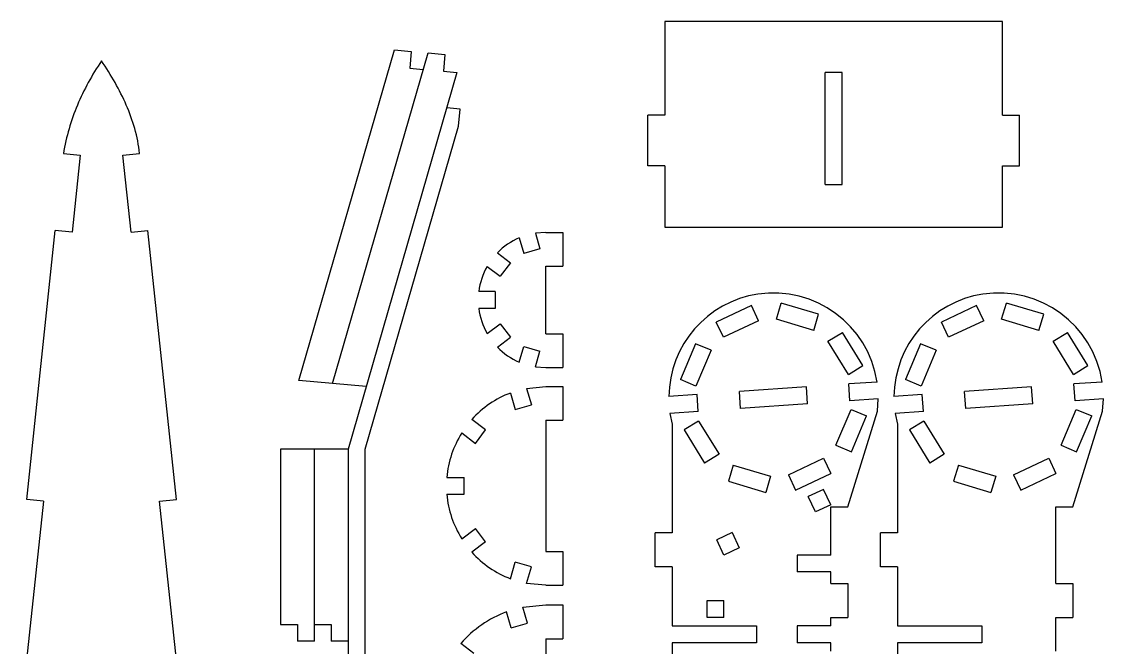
# Model space of a CAD drawing. Header units: inches. Extents: x -22 to 177, y -16 to 225.
# Drawn here: x -15.9 to 167.1, y 119.7 to 225.5 of the extents above; entities that cross this region are included whole.
import ezdxf

# ---------------------------------------------------------------- set-up
doc = ezdxf.new("R2010")
doc.units = ezdxf.units.IN
doc.header["$MEASUREMENT"] = 0

# ---------------------------------------------------------------- blocks, each defined once
blk = doc.blocks.new('block 29')
at = {"color": 7, "lineweight": 25, "true_color": 0xffffff}
blk.add_lwpolyline([(282.7, 736.41), (271.89, 733.31)], dxfattribs=at)
blk = doc.blocks.new('block 48')
at = {"color": 7, "lineweight": 25, "true_color": 0xffffff}
blk.add_lwpolyline([(122.14, 648.75), (185.73, 868.94)], dxfattribs=at)
blk = doc.blocks.new('block 51')
at = {"color": 7, "lineweight": 25, "true_color": 0xffffff}
blk.add_lwpolyline([(109.93, 603.06), (109.93, 486.42)], dxfattribs=at)
blk = doc.blocks.new('block 52')
at = {"color": 7, "lineweight": 25, "true_color": 0xffffff}
blk.add_lwpolyline([(121.18, 486.42), (121.18, 475.17)], dxfattribs=at)
blk = doc.blocks.new('block 58')
at = {"color": 7, "lineweight": 25, "true_color": 0xffffff}
blk.add_lwpolyline([(144.55, 646.74), (208.14, 866.92)], dxfattribs=at)
blk = doc.blocks.new('block 59')
at = {"color": 7, "lineweight": 25, "true_color": 0xffffff}
blk.add_lwpolyline([(247.56, 680.04), (256.26, 686.6)], dxfattribs=at)
blk = doc.blocks.new('block 60')
at = {"color": 7, "lineweight": 25, "true_color": 0xffffff}
blk.add_lwpolyline([(254.33, 671.06), (263.03, 677.62)], dxfattribs=at)
blk = doc.blocks.new('block 65')
at = {"color": 7, "lineweight": 25, "true_color": 0xffffff}
blk.add_lwpolyline([(132.43, 475.17), (132.43, 603.06)], dxfattribs=at)
blk = doc.blocks.new('block 66')
at = {"color": 7, "lineweight": 25, "true_color": 0xffffff}
blk.add_lwpolyline([(143.68, 486.42), (143.68, 475.17)], dxfattribs=at)
blk = doc.blocks.new('block 73')
at = {"color": 7, "lineweight": 25, "true_color": 0xffffff}
blk.add_lwpolyline([(227.37, 853.9), (154.93, 603.06)], dxfattribs=at)
blk = doc.blocks.new('block 74')
at = {"color": 7, "lineweight": 25, "true_color": 0xffffff}
blk.add_lwpolyline([(166.18, 603.06), (228.32, 818.23)], dxfattribs=at)
blk = doc.blocks.new('block 75')
at = {"color": 7, "lineweight": 25, "true_color": 0xffffff}
blk.add_lwpolyline([(263.03, 727.23), (256.26, 718.24)], dxfattribs=at)
blk = doc.blocks.new('block 76')
at = {"color": 7, "lineweight": 25, "true_color": 0xffffff}
blk.add_lwpolyline([(266.18, 629.48), (276.99, 632.59)], dxfattribs=at)
blk = doc.blocks.new('block 83')
at = {"color": 7, "lineweight": 25, "true_color": 0xffffff}
blk.add_lwpolyline([(154.93, 603.06), (154.93, 463.92)], dxfattribs=at)
blk = doc.blocks.new('block 84')
at = {"color": 7, "lineweight": 25, "true_color": 0xffffff}
blk.add_lwpolyline([(166.18, 463.92), (166.18, 603.06)], dxfattribs=at)
blk = doc.blocks.new('block 88')
at = {"color": 7, "lineweight": 25, "true_color": 0xffffff}
blk.add_lwpolyline([(196.93, 867.93), (195.93, 856.73)], dxfattribs=at)
blk = doc.blocks.new('block 90')
at = {"color": 7, "lineweight": 25, "true_color": 0xffffff}
blk.add_lwpolyline([(154.93, 475.17), (143.68, 475.17)], dxfattribs=at)
blk = doc.blocks.new('block 91')
at = {"color": 7, "lineweight": 25, "true_color": 0xffffff}
blk.add_lwpolyline([(132.43, 475.17), (121.18, 475.17)], dxfattribs=at)
blk = doc.blocks.new('block 92')
at = {"color": 7, "lineweight": 25, "true_color": 0xffffff}
blk.add_lwpolyline([(286.6, 476.88), (297.85, 476.88)], dxfattribs=at)
blk = doc.blocks.new('block 102')
at = {"color": 7, "lineweight": 25, "true_color": 0xffffff}
blk.add_lwpolyline([(219.34, 865.92), (218.34, 854.71)], dxfattribs=at)
blk = doc.blocks.new('block 103')
at = {"color": 7, "lineweight": 25, "true_color": 0xffffff}
blk.add_lwpolyline([(228.32, 818.23), (229.51, 829.42)], dxfattribs=at)
blk = doc.blocks.new('block 104')
at = {"color": 7, "lineweight": 25, "true_color": 0xffffff}
blk.add_lwpolyline([(239.71, 606.96), (246.48, 615.95)], dxfattribs=at)
blk = doc.blocks.new('block 105')
at = {"color": 7, "lineweight": 25, "true_color": 0xffffff}
blk.add_lwpolyline([(271.27, 497.81), (286.6, 499.38)], dxfattribs=at)
blk = doc.blocks.new('block 106')
at = {"color": 7, "lineweight": 25, "true_color": 0xffffff}
blk.add_lwpolyline([(109.93, 486.42), (121.18, 486.42)], dxfattribs=at)
blk = doc.blocks.new('block 107')
at = {"color": 7, "lineweight": 25, "true_color": 0xffffff}
blk.add_lwpolyline([(132.43, 486.42), (143.68, 486.42)], dxfattribs=at)
blk = doc.blocks.new('block 108')
at = {"color": 7, "lineweight": 25, "true_color": 0xffffff}
blk.add_lwpolyline([(286.6, 499.38), (297.85, 499.38)], dxfattribs=at)
blk = doc.blocks.new('block 109')
at = {"color": 7, "lineweight": 25, "true_color": 0xffffff}
blk.add_lwpolyline([(238.74, 467.07), (229.92, 473.72)], dxfattribs=at)
blk = doc.blocks.new('block 112')
at = {"color": 7, "lineweight": 25, "true_color": 0xffffff}
blk.add_lwpolyline([(230.56, 543.49), (239.71, 550.38)], dxfattribs=at)
blk = doc.blocks.new('block 113')
at = {"color": 7, "lineweight": 25, "true_color": 0xffffff}
blk.add_lwpolyline([(246.48, 541.4), (237.33, 534.5)], dxfattribs=at)
blk = doc.blocks.new('block 114')
at = {"color": 7, "lineweight": 25, "true_color": 0xffffff}
blk.add_lwpolyline([(286.6, 512.5), (297.85, 512.5)], dxfattribs=at)
blk = doc.blocks.new('block 115')
at = {"color": 7, "lineweight": 25, "true_color": 0xffffff}
blk.add_lwpolyline([(286.6, 512.5), (273.83, 513.75)], dxfattribs=at)
blk = doc.blocks.new('block 116')
at = {"color": 7, "lineweight": 25, "true_color": 0xffffff}
blk.add_lwpolyline([(232.12, 573.05), (232.12, 584.3)], dxfattribs=at)
blk = doc.blocks.new('block 118')
at = {"color": 7, "lineweight": 25, "true_color": 0xffffff}
blk.add_lwpolyline([(268.88, 661.06), (271.89, 671.53)], dxfattribs=at)
blk = doc.blocks.new('block 119')
at = {"color": 7, "lineweight": 25, "true_color": 0xffffff}
blk.add_lwpolyline([(279.7, 657.95), (282.7, 668.43)], dxfattribs=at)
blk = doc.blocks.new('block 120')
at = {"color": 7, "lineweight": 25, "true_color": 0xffffff}
blk.add_lwpolyline([(286.6, 535), (297.85, 535)], dxfattribs=at)
blk = doc.blocks.new('block 121')
at = {"color": 7, "lineweight": 25, "true_color": 0xffffff}
blk.add_lwpolyline([(276.99, 524.76), (266.18, 527.86)], dxfattribs=at)
blk = doc.blocks.new('block 122')
at = {"color": 7, "lineweight": 25, "true_color": 0xffffff}
blk.add_lwpolyline([(246.48, 541.4), (239.71, 550.38)], dxfattribs=at)
blk = doc.blocks.new('block 123')
at = {"color": 7, "lineweight": 25, "true_color": 0xffffff}
blk.add_lwpolyline([(263.5, 484.1), (260.46, 494.71)], dxfattribs=at)
blk = doc.blocks.new('block 124')
at = {"color": 7, "lineweight": 25, "true_color": 0xffffff}
blk.add_lwpolyline([(252.85, 708.05), (252.85, 696.8)], dxfattribs=at)
blk = doc.blocks.new('block 130')
at = {"color": 7, "lineweight": 25, "true_color": 0xffffff}
blk.add_lwpolyline([(263.02, 516.86), (266.18, 527.86)], dxfattribs=at)
blk = doc.blocks.new('block 131')
at = {"color": 7, "lineweight": 25, "true_color": 0xffffff}
blk.add_lwpolyline([(273.83, 513.75), (276.99, 524.76)], dxfattribs=at)
blk = doc.blocks.new('block 133')
at = {"color": 7, "lineweight": 25, "true_color": 0xffffff}
blk.add_lwpolyline([(263.5, 484.1), (274.32, 487.2)], dxfattribs=at)
blk = doc.blocks.new('block 134')
at = {"color": 7, "lineweight": 25, "true_color": 0xffffff}
blk.add_lwpolyline([(220.66, 573.05), (232.12, 573.05)], dxfattribs=at)
blk = doc.blocks.new('block 135')
at = {"color": 7, "lineweight": 25, "true_color": 0xffffff}
blk.add_lwpolyline([(274.32, 487.2), (271.27, 497.81)], dxfattribs=at)
blk = doc.blocks.new('block 136')
at = {"color": 7, "lineweight": 25, "true_color": 0xffffff}
blk.add_lwpolyline([(286.6, 622.35), (286.6, 535)], dxfattribs=at)
blk = doc.blocks.new('block 137')
at = {"color": 7, "lineweight": 25, "true_color": 0xffffff}
blk.add_lwpolyline([(286.6, 476.88), (286.6, 371.04)], dxfattribs=at)
blk = doc.blocks.new('block 145')
at = {"color": 7, "lineweight": 25, "true_color": 0xffffff}
blk.add_lwpolyline([(286.6, 679.92), (286.6, 724.92)], dxfattribs=at)
blk = doc.blocks.new('block 146')
at = {"color": 7, "lineweight": 25, "true_color": 0xffffff}
blk.add_lwpolyline([(297.85, 747.42), (297.85, 724.92)], dxfattribs=at)
blk = doc.blocks.new('block 147')
at = {"color": 7, "lineweight": 25, "true_color": 0xffffff}
blk.add_lwpolyline([(297.85, 679.92), (297.85, 657.42)], dxfattribs=at)
blk = doc.blocks.new('block 148')
at = {"color": 7, "lineweight": 25, "true_color": 0xffffff}
blk.add_lwpolyline([(297.85, 644.85), (297.85, 622.35)], dxfattribs=at)
blk = doc.blocks.new('block 149')
at = {"color": 7, "lineweight": 25, "true_color": 0xffffff}
blk.add_lwpolyline([(297.85, 535), (297.85, 512.5)], dxfattribs=at)
blk = doc.blocks.new('block 150')
at = {"color": 7, "lineweight": 25, "true_color": 0xffffff}
blk.add_lwpolyline([(297.85, 499.38), (297.85, 476.88)], dxfattribs=at)
blk = doc.blocks.new('block 156')
at = {"color": 7, "lineweight": 25, "true_color": 0xffffff}
blk.add_lwpolyline([(220.66, 584.3), (232.12, 584.3)], dxfattribs=at)
blk = doc.blocks.new('block 157')
at = {"color": 7, "lineweight": 25, "true_color": 0xffffff}
blk.add_lwpolyline([(154.93, 603.06), (109.93, 603.06)], dxfattribs=at)
blk = doc.blocks.new('block 158')
at = {"color": 7, "lineweight": 25, "true_color": 0xffffff}
blk.add_lwpolyline([(230.56, 613.86), (239.71, 606.96)], dxfattribs=at)
blk = doc.blocks.new('block 159')
at = {"color": 7, "lineweight": 25, "true_color": 0xffffff}
blk.add_lwpolyline([(263.02, 640.48), (266.18, 629.48)], dxfattribs=at)
blk = doc.blocks.new('block 162')
at = {"color": 7, "lineweight": 25, "true_color": 0xffffff}
blk.add_lwpolyline([(286.6, 622.35), (297.85, 622.35)], dxfattribs=at)
blk = doc.blocks.new('block 163')
at = {"color": 7, "lineweight": 25, "true_color": 0xffffff}
blk.add_lwpolyline([(246.48, 615.95), (237.33, 622.84)], dxfattribs=at)
blk = doc.blocks.new('block 164')
at = {"color": 7, "lineweight": 25, "true_color": 0xffffff}
blk.add_lwpolyline([(273.83, 643.59), (276.99, 632.59)], dxfattribs=at)
blk = doc.blocks.new('block 167')
at = {"color": 7, "lineweight": 25, "true_color": 0xffffff}
blk.add_lwpolyline([(273.83, 643.59), (286.6, 644.85)], dxfattribs=at)
blk = doc.blocks.new('block 168')
at = {"color": 7, "lineweight": 25, "true_color": 0xffffff}
blk.add_lwpolyline([(286.6, 644.85), (297.85, 644.85)], dxfattribs=at)
blk = doc.blocks.new('block 169')
at = {"color": 7, "lineweight": 25, "true_color": 0xffffff}
blk.add_lwpolyline([(166.96, 644.72), (122.14, 648.75)], dxfattribs=at)
blk = doc.blocks.new('block 170')
at = {"color": 7, "lineweight": 25, "true_color": 0xffffff}
blk.add_lwpolyline([(256.26, 686.6), (263.03, 677.62)], dxfattribs=at)
blk = doc.blocks.new('block 171')
at = {"color": 7, "lineweight": 25, "true_color": 0xffffff}
blk.add_lwpolyline([(268.88, 743.79), (271.89, 733.31)], dxfattribs=at)
blk = doc.blocks.new('block 172')
at = {"color": 7, "lineweight": 25, "true_color": 0xffffff}
blk.add_lwpolyline([(279.7, 746.89), (282.7, 736.41)], dxfattribs=at)
blk = doc.blocks.new('block 173')
at = {"color": 7, "lineweight": 25, "true_color": 0xffffff}
blk.add_lwpolyline([(286.6, 657.42), (297.85, 657.42)], dxfattribs=at)
blk = doc.blocks.new('block 174')
at = {"color": 7, "lineweight": 25, "true_color": 0xffffff}
blk.add_lwpolyline([(279.7, 657.95), (286.6, 657.42)], dxfattribs=at)
blk = doc.blocks.new('block 175')
at = {"color": 7, "lineweight": 25, "true_color": 0xffffff}
blk.add_lwpolyline([(286.6, 679.92), (297.85, 679.92)], dxfattribs=at)
blk = doc.blocks.new('block 176')
at = {"color": 7, "lineweight": 25, "true_color": 0xffffff}
blk.add_lwpolyline([(252.85, 696.8), (241.95, 696.8)], dxfattribs=at)
blk = doc.blocks.new('block 177')
at = {"color": 7, "lineweight": 25, "true_color": 0xffffff}
blk.add_lwpolyline([(271.89, 671.53), (282.7, 668.43)], dxfattribs=at)
blk = doc.blocks.new('block 178')
at = {"color": 7, "lineweight": 25, "true_color": 0xffffff}
blk.add_lwpolyline([(247.56, 724.8), (256.26, 718.24)], dxfattribs=at)
blk = doc.blocks.new('block 179')
at = {"color": 7, "lineweight": 25, "true_color": 0xffffff}
blk.add_lwpolyline([(252.85, 708.05), (241.95, 708.05)], dxfattribs=at)
blk = doc.blocks.new('block 180')
at = {"color": 7, "lineweight": 25, "true_color": 0xffffff}
blk.add_lwpolyline([(286.6, 724.92), (297.85, 724.92)], dxfattribs=at)
blk = doc.blocks.new('block 181')
at = {"color": 7, "lineweight": 25, "true_color": 0xffffff}
blk.add_lwpolyline([(254.33, 733.78), (263.03, 727.23)], dxfattribs=at)
blk = doc.blocks.new('block 182')
at = {"color": 7, "lineweight": 25, "true_color": 0xffffff}
blk.add_lwpolyline([(286.6, 747.42), (279.7, 746.89)], dxfattribs=at)
blk = doc.blocks.new('block 183')
at = {"color": 7, "lineweight": 25, "true_color": 0xffffff}
blk.add_lwpolyline([(286.6, 747.42), (297.85, 747.42)], dxfattribs=at)
blk = doc.blocks.new('block 185')
at = {"color": 7, "lineweight": 25, "true_color": 0xffffff}
blk.add_lwpolyline([(229.51, 829.42), (220.57, 830.37)], dxfattribs=at)
blk = doc.blocks.new('block 186')
at = {"color": 7, "lineweight": 25, "true_color": 0xffffff}
blk.add_lwpolyline([(195.93, 856.73), (204.96, 855.92)], dxfattribs=at)
blk = doc.blocks.new('block 187')
at = {"color": 7, "lineweight": 25, "true_color": 0xffffff}
blk.add_lwpolyline([(218.34, 854.71), (227.37, 853.9)], dxfattribs=at)
blk = doc.blocks.new('block 188')
at = {"color": 7, "lineweight": 25, "true_color": 0xffffff}
blk.add_lwpolyline([(185.73, 868.94), (196.93, 867.93)], dxfattribs=at)
blk = doc.blocks.new('block 189')
at = {"color": 7, "lineweight": 25, "true_color": 0xffffff}
blk.add_lwpolyline([(208.14, 866.92), (219.34, 865.92)], dxfattribs=at)
blk = doc.blocks.new('block 190')
at = {"color": 7, "lineweight": 25, "true_color": 0xffffff}
blk.add_lwpolyline([(423.54, 698.8), (400.1, 687.73)], dxfattribs=at)
blk = doc.blocks.new('block 192')
at = {"color": 7, "lineweight": 25, "true_color": 0xffffff}
blk.add_lwpolyline([(428.34, 688.63), (404.91, 677.56)], dxfattribs=at)
blk = doc.blocks.new('block 194')
at = {"color": 7, "lineweight": 25, "true_color": 0xffffff}
blk.add_lwpolyline([(386.29, 673.32), (376.22, 649.44)], dxfattribs=at)
blk = doc.blocks.new('block 195')
at = {"color": 7, "lineweight": 25, "true_color": 0xffffff}
blk.add_lwpolyline([(388.37, 621.82), (378.79, 615.92)], dxfattribs=at)
blk = doc.blocks.new('block 196')
at = {"color": 7, "lineweight": 25, "true_color": 0xffffff}
blk.add_lwpolyline([(474.54, 674.92), (484.12, 680.82)], dxfattribs=at)
blk = doc.blocks.new('block 200')
at = {"color": 7, "lineweight": 25, "true_color": 0xffffff}
blk.add_lwpolyline([(396.66, 668.95), (386.58, 645.07)], dxfattribs=at)
blk = doc.blocks.new('block 201')
at = {"color": 7, "lineweight": 25, "true_color": 0xffffff}
blk.add_lwpolyline([(573.51, 698.8), (550.08, 687.73)], dxfattribs=at)
blk = doc.blocks.new('block 209')
at = {"color": 7, "lineweight": 25, "true_color": 0xffffff}
blk.add_lwpolyline([(359.51, 524.84), (359.51, 547.34)], dxfattribs=at)
blk = doc.blocks.new('block 210')
at = {"color": 7, "lineweight": 25, "true_color": 0xffffff}
blk.add_lwpolyline([(401.96, 599.76), (392.39, 593.85)], dxfattribs=at)
blk = doc.blocks.new('block 211')
at = {"color": 7, "lineweight": 25, "true_color": 0xffffff}
blk.add_lwpolyline([(488.14, 652.85), (497.71, 658.75)], dxfattribs=at)
blk = doc.blocks.new('block 212')
at = {"color": 7, "lineweight": 25, "true_color": 0xffffff}
blk.add_lwpolyline([(578.32, 688.63), (554.89, 677.56)], dxfattribs=at)
blk = doc.blocks.new('block 224')
at = {"color": 7, "lineweight": 25, "true_color": 0xffffff}
blk.add_lwpolyline([(370.76, 619.74), (370.76, 547.34)], dxfattribs=at)
blk = doc.blocks.new('block 225')
at = {"color": 7, "lineweight": 25, "true_color": 0xffffff}
blk.add_lwpolyline([(370.76, 524.84), (370.76, 485.46)], dxfattribs=at)
blk = doc.blocks.new('block 226')
at = {"color": 7, "lineweight": 25, "true_color": 0xffffff}
blk.add_lwpolyline([(370.76, 474.21), (370.76, 434.84)], dxfattribs=at)
blk = doc.blocks.new('block 228')
at = {"color": 7, "lineweight": 25, "true_color": 0xffffff}
blk.add_lwpolyline([(411.43, 592.51), (408.23, 581.73)], dxfattribs=at)
blk = doc.blocks.new('block 229')
at = {"color": 7, "lineweight": 25, "true_color": 0xffffff}
blk.add_lwpolyline([(440.23, 689.54), (443.43, 700.33)], dxfattribs=at)
blk = doc.blocks.new('block 232')
at = {"color": 7, "lineweight": 25, "true_color": 0xffffff}
blk.add_lwpolyline([(388.16, 628.2), (387.38, 639.42)], dxfattribs=at)
blk = doc.blocks.new('block 234')
at = {"color": 7, "lineweight": 25, "true_color": 0xffffff}
blk.add_lwpolyline([(393.98, 491.09), (393.98, 502.34)], dxfattribs=at)
blk = doc.blocks.new('block 237')
at = {"color": 7, "lineweight": 25, "true_color": 0xffffff}
blk.add_lwpolyline([(448.16, 586.04), (471.6, 597.12)], dxfattribs=at)
blk = doc.blocks.new('block 238')
at = {"color": 7, "lineweight": 25, "true_color": 0xffffff}
blk.add_lwpolyline([(452.97, 575.87), (476.4, 586.95)], dxfattribs=at)
blk = doc.blocks.new('block 243')
at = {"color": 7, "lineweight": 25, "true_color": 0xffffff}
blk.add_lwpolyline([(369.29, 626.88), (370.76, 619.74)], dxfattribs=at)
blk = doc.blocks.new('block 245')
at = {"color": 7, "lineweight": 25, "true_color": 0xffffff}
blk.add_lwpolyline([(405.23, 491.09), (405.23, 502.34)], dxfattribs=at)
blk = doc.blocks.new('block 246')
at = {"color": 7, "lineweight": 25, "true_color": 0xffffff}
blk.add_lwpolyline([(436.28, 585.13), (433.08, 574.35)], dxfattribs=at)
blk = doc.blocks.new('block 247')
at = {"color": 7, "lineweight": 25, "true_color": 0xffffff}
blk.add_lwpolyline([(465.08, 682.17), (468.28, 692.95)], dxfattribs=at)
blk = doc.blocks.new('block 248')
at = {"color": 7, "lineweight": 25, "true_color": 0xffffff}
blk.add_lwpolyline([(538.35, 621.82), (528.77, 615.92)], dxfattribs=at)
blk = doc.blocks.new('block 249')
at = {"color": 7, "lineweight": 25, "true_color": 0xffffff}
blk.add_lwpolyline([(624.52, 674.92), (634.1, 680.82)], dxfattribs=at)
blk = doc.blocks.new('block 250')
at = {"color": 7, "lineweight": 25, "true_color": 0xffffff}
blk.add_lwpolyline([(471.63, 576.28), (461.45, 571.5)], dxfattribs=at)
blk = doc.blocks.new('block 251')
at = {"color": 7, "lineweight": 25, "true_color": 0xffffff}
blk.add_lwpolyline([(410.62, 547.59), (400.44, 542.8)], dxfattribs=at)
blk = doc.blocks.new('block 252')
at = {"color": 7, "lineweight": 25, "true_color": 0xffffff}
blk.add_lwpolyline([(476.42, 566.1), (466.24, 561.31)], dxfattribs=at)
blk = doc.blocks.new('block 253')
at = {"color": 7, "lineweight": 25, "true_color": 0xffffff}
blk.add_lwpolyline([(415.41, 537.41), (405.23, 532.62)], dxfattribs=at)
blk = doc.blocks.new('block 260')
at = {"color": 7, "lineweight": 25, "true_color": 0xffffff}
blk.add_lwpolyline([(416.35, 630.17), (415.57, 641.39)], dxfattribs=at)
blk = doc.blocks.new('block 261')
at = {"color": 7, "lineweight": 25, "true_color": 0xffffff}
blk.add_lwpolyline([(427.01, 485.46), (427.01, 474.21)], dxfattribs=at)
blk = doc.blocks.new('block 263')
at = {"color": 7, "lineweight": 25, "true_color": 0xffffff}
blk.add_lwpolyline([(479.84, 605.73), (489.92, 629.61)], dxfattribs=at)
blk = doc.blocks.new('block 265')
at = {"color": 7, "lineweight": 25, "true_color": 0xffffff}
blk.add_lwpolyline([(551.94, 599.76), (542.37, 593.85)], dxfattribs=at)
blk = doc.blocks.new('block 266')
at = {"color": 7, "lineweight": 25, "true_color": 0xffffff}
blk.add_lwpolyline([(638.12, 652.85), (647.69, 658.75)], dxfattribs=at)
blk = doc.blocks.new('block 271')
at = {"color": 7, "lineweight": 25, "true_color": 0xffffff}
blk.add_lwpolyline([(405.23, 532.62), (400.44, 542.8)], dxfattribs=at)
blk = doc.blocks.new('block 273')
at = {"color": 7, "lineweight": 25, "true_color": 0xffffff}
blk.add_lwpolyline([(453.92, 532.62), (453.92, 521.37)], dxfattribs=at)
blk = doc.blocks.new('block 274')
at = {"color": 7, "lineweight": 25, "true_color": 0xffffff}
blk.add_lwpolyline([(453.92, 485.46), (453.92, 474.21)], dxfattribs=at)
blk = doc.blocks.new('block 276')
at = {"color": 7, "lineweight": 25, "true_color": 0xffffff}
blk.add_lwpolyline([(490.21, 601.35), (500.29, 625.23)], dxfattribs=at)
blk = doc.blocks.new('block 278')
at = {"color": 7, "lineweight": 25, "true_color": 0xffffff}
blk.add_lwpolyline([(598.14, 586.04), (621.57, 597.12)], dxfattribs=at)
blk = doc.blocks.new('block 283')
at = {"color": 7, "lineweight": 25, "true_color": 0xffffff}
blk.add_lwpolyline([(410.62, 547.59), (415.41, 537.41)], dxfattribs=at)
blk = doc.blocks.new('block 286')
at = {"color": 7, "lineweight": 25, "true_color": 0xffffff}
blk.add_lwpolyline([(460.94, 633.29), (460.15, 644.51)], dxfattribs=at)
blk = doc.blocks.new('block 288')
at = {"color": 7, "lineweight": 25, "true_color": 0xffffff}
blk.add_lwpolyline([(487.67, 564.66), (507.42, 628.33)], dxfattribs=at)
blk = doc.blocks.new('block 289')
at = {"color": 7, "lineweight": 25, "true_color": 0xffffff}
blk.add_lwpolyline([(536.27, 673.32), (526.2, 649.44)], dxfattribs=at)
blk = doc.blocks.new('block 290')
at = {"color": 7, "lineweight": 25, "true_color": 0xffffff}
blk.add_lwpolyline([(546.64, 668.95), (536.56, 645.07)], dxfattribs=at)
blk = doc.blocks.new('block 292')
at = {"color": 7, "lineweight": 25, "true_color": 0xffffff}
blk.add_lwpolyline([(602.95, 575.87), (626.38, 586.95)], dxfattribs=at)
blk = doc.blocks.new('block 297')
at = {"color": 7, "lineweight": 25, "true_color": 0xffffff}
blk.add_lwpolyline([(378.79, 615.92), (392.39, 593.85)], dxfattribs=at)
blk = doc.blocks.new('block 302')
at = {"color": 7, "lineweight": 25, "true_color": 0xffffff}
blk.add_lwpolyline([(476.42, 468.59), (476.42, 474.21)], dxfattribs=at)
blk = doc.blocks.new('block 303')
at = {"color": 7, "lineweight": 25, "true_color": 0xffffff}
blk.add_lwpolyline([(476.42, 485.46), (476.42, 491.09)], dxfattribs=at)
blk = doc.blocks.new('block 304')
at = {"color": 7, "lineweight": 25, "true_color": 0xffffff}
blk.add_lwpolyline([(476.42, 513.59), (476.42, 521.37)], dxfattribs=at)
blk = doc.blocks.new('block 305')
at = {"color": 7, "lineweight": 25, "true_color": 0xffffff}
blk.add_lwpolyline([(476.42, 532.62), (476.42, 564.66)], dxfattribs=at)
blk = doc.blocks.new('block 306')
at = {"color": 7, "lineweight": 25, "true_color": 0xffffff}
blk.add_lwpolyline([(487.67, 513.59), (487.67, 491.09)], dxfattribs=at)
blk = doc.blocks.new('block 312')
at = {"color": 7, "lineweight": 25, "true_color": 0xffffff}
blk.add_lwpolyline([(388.37, 621.82), (401.96, 599.76)], dxfattribs=at)
blk = doc.blocks.new('block 314')
at = {"color": 7, "lineweight": 25, "true_color": 0xffffff}
blk.add_lwpolyline([(489.13, 635.26), (488.35, 646.48)], dxfattribs=at)
blk = doc.blocks.new('block 316')
at = {"color": 7, "lineweight": 25, "true_color": 0xffffff}
blk.add_lwpolyline([(509.49, 524.84), (509.49, 547.34)], dxfattribs=at)
blk = doc.blocks.new('block 318')
at = {"color": 7, "lineweight": 25, "true_color": 0xffffff}
blk.add_lwpolyline([(507.42, 628.33), (508, 636.58)], dxfattribs=at)
blk = doc.blocks.new('block 325')
at = {"color": 7, "lineweight": 25, "true_color": 0xffffff}
blk.add_lwpolyline([(576.99, 474.21), (520.74, 474.21)], dxfattribs=at)
blk = doc.blocks.new('block 326')
at = {"color": 7, "lineweight": 25, "true_color": 0xffffff}
blk.add_lwpolyline([(476.42, 474.21), (453.92, 474.21)], dxfattribs=at)
blk = doc.blocks.new('block 327')
at = {"color": 7, "lineweight": 25, "true_color": 0xffffff}
blk.add_lwpolyline([(427.01, 474.21), (370.76, 474.21)], dxfattribs=at)
blk = doc.blocks.new('block 328')
at = {"color": 7, "lineweight": 25, "true_color": 0xffffff}
blk.add_lwpolyline([(448.16, 586.04), (452.97, 575.87)], dxfattribs=at)
blk = doc.blocks.new('block 329')
at = {"color": 7, "lineweight": 25, "true_color": 0xffffff}
blk.add_lwpolyline([(404.91, 677.56), (400.1, 687.73)], dxfattribs=at)
blk = doc.blocks.new('block 330')
at = {"color": 7, "lineweight": 25, "true_color": 0xffffff}
blk.add_lwpolyline([(466.24, 561.31), (461.45, 571.5)], dxfattribs=at)
blk = doc.blocks.new('block 331')
at = {"color": 7, "lineweight": 25, "true_color": 0xffffff}
blk.add_lwpolyline([(520.74, 619.74), (520.74, 547.34)], dxfattribs=at)
blk = doc.blocks.new('block 332')
at = {"color": 7, "lineweight": 25, "true_color": 0xffffff}
blk.add_lwpolyline([(520.74, 524.84), (520.74, 485.46)], dxfattribs=at)
blk = doc.blocks.new('block 333')
at = {"color": 7, "lineweight": 25, "true_color": 0xffffff}
blk.add_lwpolyline([(520.74, 474.21), (520.74, 434.84)], dxfattribs=at)
blk = doc.blocks.new('block 335')
at = {"color": 7, "lineweight": 25, "true_color": 0xffffff}
blk.add_lwpolyline([(561.41, 592.51), (558.21, 581.73)], dxfattribs=at)
blk = doc.blocks.new('block 336')
at = {"color": 7, "lineweight": 25, "true_color": 0xffffff}
blk.add_lwpolyline([(590.21, 689.54), (593.41, 700.33)], dxfattribs=at)
blk = doc.blocks.new('block 340')
at = {"color": 7, "lineweight": 25, "true_color": 0xffffff}
blk.add_lwpolyline([(476.42, 485.46), (453.92, 485.46)], dxfattribs=at)
blk = doc.blocks.new('block 341')
at = {"color": 7, "lineweight": 25, "true_color": 0xffffff}
blk.add_lwpolyline([(370.76, 485.46), (427.01, 485.46)], dxfattribs=at)
blk = doc.blocks.new('block 342')
at = {"color": 7, "lineweight": 25, "true_color": 0xffffff}
blk.add_lwpolyline([(520.74, 485.46), (576.99, 485.46)], dxfattribs=at)
blk = doc.blocks.new('block 343')
at = {"color": 7, "lineweight": 25, "true_color": 0xffffff}
blk.add_lwpolyline([(405.23, 491.09), (393.98, 491.09)], dxfattribs=at)
blk = doc.blocks.new('block 344')
at = {"color": 7, "lineweight": 25, "true_color": 0xffffff}
blk.add_lwpolyline([(476.42, 491.09), (487.67, 491.09)], dxfattribs=at)
blk = doc.blocks.new('block 345')
at = {"color": 7, "lineweight": 25, "true_color": 0xffffff}
blk.add_lwpolyline([(626.4, 491.09), (637.65, 491.09)], dxfattribs=at)
blk = doc.blocks.new('block 346')
at = {"color": 7, "lineweight": 25, "true_color": 0xffffff}
blk.add_lwpolyline([(471.6, 597.12), (476.4, 586.95)], dxfattribs=at)
blk = doc.blocks.new('block 347')
at = {"color": 7, "lineweight": 25, "true_color": 0xffffff}
blk.add_lwpolyline([(428.34, 688.63), (423.54, 698.8)], dxfattribs=at)
blk = doc.blocks.new('block 348')
at = {"color": 7, "lineweight": 25, "true_color": 0xffffff}
blk.add_lwpolyline([(476.42, 566.1), (471.63, 576.28)], dxfattribs=at)
blk = doc.blocks.new('block 351')
at = {"color": 7, "lineweight": 25, "true_color": 0xffffff}
blk.add_lwpolyline([(393.98, 502.34), (405.23, 502.34)], dxfattribs=at)
blk = doc.blocks.new('block 352')
at = {"color": 7, "lineweight": 25, "true_color": 0xffffff}
blk.add_lwpolyline([(476.42, 513.59), (487.67, 513.59)], dxfattribs=at)
blk = doc.blocks.new('block 353')
at = {"color": 7, "lineweight": 25, "true_color": 0xffffff}
blk.add_lwpolyline([(626.4, 513.59), (637.65, 513.59)], dxfattribs=at)
blk = doc.blocks.new('block 354')
at = {"color": 7, "lineweight": 25, "true_color": 0xffffff}
blk.add_lwpolyline([(538.14, 628.2), (537.35, 639.42)], dxfattribs=at)
blk = doc.blocks.new('block 357')
at = {"color": 7, "lineweight": 25, "true_color": 0xffffff}
blk.add_lwpolyline([(586.25, 585.13), (583.05, 574.35)], dxfattribs=at)
blk = doc.blocks.new('block 358')
at = {"color": 7, "lineweight": 25, "true_color": 0xffffff}
blk.add_lwpolyline([(615.06, 682.17), (618.26, 692.95)], dxfattribs=at)
blk = doc.blocks.new('block 359')
at = {"color": 7, "lineweight": 25, "true_color": 0xffffff}
blk.add_lwpolyline([(476.42, 521.37), (453.92, 521.37)], dxfattribs=at)
blk = doc.blocks.new('block 360')
at = {"color": 7, "lineweight": 25, "true_color": 0xffffff}
blk.add_lwpolyline([(520.74, 524.84), (509.49, 524.84)], dxfattribs=at)
blk = doc.blocks.new('block 361')
at = {"color": 7, "lineweight": 25, "true_color": 0xffffff}
blk.add_lwpolyline([(370.76, 524.84), (359.51, 524.84)], dxfattribs=at)
blk = doc.blocks.new('block 362')
at = {"color": 7, "lineweight": 25, "true_color": 0xffffff}
blk.add_lwpolyline([(476.42, 532.62), (453.92, 532.62)], dxfattribs=at)
blk = doc.blocks.new('block 365')
at = {"color": 7, "lineweight": 25, "true_color": 0xffffff}
blk.add_lwpolyline([(519.27, 626.88), (520.74, 619.74)], dxfattribs=at)
blk = doc.blocks.new('block 366')
at = {"color": 7, "lineweight": 25, "true_color": 0xffffff}
blk.add_lwpolyline([(566.33, 630.17), (565.54, 641.39)], dxfattribs=at)
blk = doc.blocks.new('block 367')
at = {"color": 7, "lineweight": 25, "true_color": 0xffffff}
blk.add_lwpolyline([(576.99, 485.46), (576.99, 474.21)], dxfattribs=at)
blk = doc.blocks.new('block 369')
at = {"color": 7, "lineweight": 25, "true_color": 0xffffff}
blk.add_lwpolyline([(629.82, 605.73), (639.9, 629.61)], dxfattribs=at)
blk = doc.blocks.new('block 370')
at = {"color": 7, "lineweight": 25, "true_color": 0xffffff}
blk.add_lwpolyline([(640.19, 601.35), (650.26, 625.23)], dxfattribs=at)
blk = doc.blocks.new('block 373')
at = {"color": 7, "lineweight": 25, "true_color": 0xffffff}
blk.add_lwpolyline([(520.74, 547.34), (509.49, 547.34)], dxfattribs=at)
blk = doc.blocks.new('block 374')
at = {"color": 7, "lineweight": 25, "true_color": 0xffffff}
blk.add_lwpolyline([(370.76, 547.34), (359.51, 547.34)], dxfattribs=at)
blk = doc.blocks.new('block 375')
at = {"color": 7, "lineweight": 25, "true_color": 0xffffff}
blk.add_lwpolyline([(408.23, 581.73), (433.08, 574.35)], dxfattribs=at)
blk = doc.blocks.new('block 376')
at = {"color": 7, "lineweight": 25, "true_color": 0xffffff}
blk.add_lwpolyline([(488.14, 652.85), (474.54, 674.92)], dxfattribs=at)
blk = doc.blocks.new('block 382')
at = {"color": 7, "lineweight": 25, "true_color": 0xffffff}
blk.add_lwpolyline([(476.42, 564.66), (487.67, 564.66)], dxfattribs=at)
blk = doc.blocks.new('block 383')
at = {"color": 7, "lineweight": 25, "true_color": 0xffffff}
blk.add_lwpolyline([(626.4, 564.66), (637.65, 564.66)], dxfattribs=at)
blk = doc.blocks.new('block 384')
at = {"color": 7, "lineweight": 25, "true_color": 0xffffff}
blk.add_lwpolyline([(411.43, 592.51), (436.28, 585.13)], dxfattribs=at)
blk = doc.blocks.new('block 385')
at = {"color": 7, "lineweight": 25, "true_color": 0xffffff}
blk.add_lwpolyline([(497.71, 658.75), (484.12, 680.82)], dxfattribs=at)
blk = doc.blocks.new('block 386')
at = {"color": 7, "lineweight": 25, "true_color": 0xffffff}
blk.add_lwpolyline([(528.77, 615.92), (542.37, 593.85)], dxfattribs=at)
blk = doc.blocks.new('block 387')
at = {"color": 7, "lineweight": 25, "true_color": 0xffffff}
blk.add_lwpolyline([(637.65, 564.66), (657.4, 628.33)], dxfattribs=at)
blk = doc.blocks.new('block 391')
at = {"color": 7, "lineweight": 25, "true_color": 0xffffff}
blk.add_lwpolyline([(386.58, 645.07), (376.22, 649.44)], dxfattribs=at)
blk = doc.blocks.new('block 392')
at = {"color": 7, "lineweight": 25, "true_color": 0xffffff}
blk.add_lwpolyline([(479.84, 605.73), (490.21, 601.35)], dxfattribs=at)
blk = doc.blocks.new('block 393')
at = {"color": 7, "lineweight": 25, "true_color": 0xffffff}
blk.add_lwpolyline([(538.35, 621.82), (551.94, 599.76)], dxfattribs=at)
blk = doc.blocks.new('block 395')
at = {"color": 7, "lineweight": 25, "true_color": 0xffffff}
blk.add_lwpolyline([(610.92, 633.29), (610.13, 644.51)], dxfattribs=at)
blk = doc.blocks.new('block 397')
at = {"color": 7, "lineweight": 25, "true_color": 0xffffff}
blk.add_lwpolyline([(626.4, 468.59), (626.4, 491.09)], dxfattribs=at)
blk = doc.blocks.new('block 398')
at = {"color": 7, "lineweight": 25, "true_color": 0xffffff}
blk.add_lwpolyline([(626.4, 513.59), (626.4, 564.66)], dxfattribs=at)
blk = doc.blocks.new('block 399')
at = {"color": 7, "lineweight": 25, "true_color": 0xffffff}
blk.add_lwpolyline([(637.65, 513.59), (637.65, 491.09)], dxfattribs=at)
blk = doc.blocks.new('block 408')
at = {"color": 7, "lineweight": 25, "true_color": 0xffffff}
blk.add_lwpolyline([(558.21, 581.73), (583.05, 574.35)], dxfattribs=at)
blk = doc.blocks.new('block 409')
at = {"color": 7, "lineweight": 25, "true_color": 0xffffff}
blk.add_lwpolyline([(561.41, 592.51), (586.25, 585.13)], dxfattribs=at)
blk = doc.blocks.new('block 410')
at = {"color": 7, "lineweight": 25, "true_color": 0xffffff}
blk.add_lwpolyline([(598.14, 586.04), (602.95, 575.87)], dxfattribs=at)
blk = doc.blocks.new('block 411')
at = {"color": 7, "lineweight": 25, "true_color": 0xffffff}
blk.add_lwpolyline([(554.89, 677.56), (550.08, 687.73)], dxfattribs=at)
blk = doc.blocks.new('block 413')
at = {"color": 7, "lineweight": 25, "true_color": 0xffffff}
blk.add_lwpolyline([(639.11, 635.26), (638.32, 646.48)], dxfattribs=at)
blk = doc.blocks.new('block 415')
at = {"color": 7, "lineweight": 25, "true_color": 0xffffff}
blk.add_lwpolyline([(657.4, 628.33), (657.98, 636.58)], dxfattribs=at)
blk = doc.blocks.new('block 416')
at = {"color": 7, "lineweight": 25, "true_color": 0xffffff}
blk.add_lwpolyline([(657.98, 636.58), (639.11, 635.26)], dxfattribs=at)
blk = doc.blocks.new('block 417')
at = {"color": 7, "lineweight": 25, "true_color": 0xffffff}
blk.add_lwpolyline([(610.92, 633.29), (566.33, 630.17)], dxfattribs=at)
blk = doc.blocks.new('block 418')
at = {"color": 7, "lineweight": 25, "true_color": 0xffffff}
blk.add_lwpolyline([(538.14, 628.2), (519.27, 626.88)], dxfattribs=at)
blk = doc.blocks.new('block 419')
at = {"color": 7, "lineweight": 25, "true_color": 0xffffff}
blk.add_lwpolyline([(396.66, 668.95), (386.29, 673.32)], dxfattribs=at)
blk = doc.blocks.new('block 420')
at = {"color": 7, "lineweight": 25, "true_color": 0xffffff}
blk.add_lwpolyline([(489.92, 629.61), (500.29, 625.23)], dxfattribs=at)
blk = doc.blocks.new('block 425')
at = {"color": 7, "lineweight": 25, "true_color": 0xffffff}
blk.add_lwpolyline([(508, 636.58), (489.13, 635.26)], dxfattribs=at)
blk = doc.blocks.new('block 426')
at = {"color": 7, "lineweight": 25, "true_color": 0xffffff}
blk.add_lwpolyline([(460.94, 633.29), (416.35, 630.17)], dxfattribs=at)
blk = doc.blocks.new('block 427')
at = {"color": 7, "lineweight": 25, "true_color": 0xffffff}
blk.add_lwpolyline([(388.16, 628.2), (369.29, 626.88)], dxfattribs=at)
blk = doc.blocks.new('block 428')
at = {"color": 7, "lineweight": 25, "true_color": 0xffffff}
blk.add_lwpolyline([(657.19, 647.8), (638.32, 646.48)], dxfattribs=at)
blk = doc.blocks.new('block 429')
at = {"color": 7, "lineweight": 25, "true_color": 0xffffff}
blk.add_lwpolyline([(610.13, 644.51), (565.54, 641.39)], dxfattribs=at)
blk = doc.blocks.new('block 430')
at = {"color": 7, "lineweight": 25, "true_color": 0xffffff}
blk.add_lwpolyline([(537.35, 639.42), (518.49, 638.1)], dxfattribs=at)
blk = doc.blocks.new('block 431')
at = {"color": 7, "lineweight": 25, "true_color": 0xffffff}
blk.add_lwpolyline([(536.56, 645.07), (526.2, 649.44)], dxfattribs=at)
blk = doc.blocks.new('block 432')
at = {"color": 7, "lineweight": 25, "true_color": 0xffffff}
blk.add_lwpolyline([(629.82, 605.73), (640.19, 601.35)], dxfattribs=at)
blk = doc.blocks.new('block 433')
at = {"color": 7, "lineweight": 25, "true_color": 0xffffff}
blk.add_lwpolyline([(621.57, 597.12), (626.38, 586.95)], dxfattribs=at)
blk = doc.blocks.new('block 434')
at = {"color": 7, "lineweight": 25, "true_color": 0xffffff}
blk.add_lwpolyline([(578.32, 688.63), (573.51, 698.8)], dxfattribs=at)
blk = doc.blocks.new('block 436')
at = {"color": 7, "lineweight": 25, "true_color": 0xffffff}
blk.add_lwpolyline([(507.21, 647.8), (488.35, 646.48)], dxfattribs=at)
blk = doc.blocks.new('block 437')
at = {"color": 7, "lineweight": 25, "true_color": 0xffffff}
blk.add_lwpolyline([(460.15, 644.51), (415.57, 641.39)], dxfattribs=at)
blk = doc.blocks.new('block 438')
at = {"color": 7, "lineweight": 25, "true_color": 0xffffff}
blk.add_lwpolyline([(387.38, 639.42), (368.51, 638.1)], dxfattribs=at)
blk = doc.blocks.new('block 439')
at = {"color": 7, "lineweight": 25, "true_color": 0xffffff}
blk.add_lwpolyline([(465.08, 682.17), (440.23, 689.54)], dxfattribs=at)
blk = doc.blocks.new('block 444')
at = {"color": 7, "lineweight": 25, "true_color": 0xffffff}
blk.add_lwpolyline([(468.28, 692.95), (443.43, 700.33)], dxfattribs=at)
blk = doc.blocks.new('block 445')
at = {"color": 7, "lineweight": 25, "true_color": 0xffffff}
blk.add_lwpolyline([(546.64, 668.95), (536.27, 673.32)], dxfattribs=at)
blk = doc.blocks.new('block 446')
at = {"color": 7, "lineweight": 25, "true_color": 0xffffff}
blk.add_lwpolyline([(639.9, 629.61), (650.26, 625.23)], dxfattribs=at)
blk = doc.blocks.new('block 447')
at = {"color": 7, "lineweight": 25, "true_color": 0xffffff}
blk.add_lwpolyline([(638.12, 652.85), (624.52, 674.92)], dxfattribs=at)
blk = doc.blocks.new('block 449')
at = {"color": 7, "lineweight": 25, "true_color": 0xffffff}
blk.add_lwpolyline([(647.69, 658.75), (634.1, 680.82)], dxfattribs=at)
blk = doc.blocks.new('block 452')
at = {"color": 7, "lineweight": 25, "true_color": 0xffffff}
blk.add_lwpolyline([(615.06, 682.17), (590.21, 689.54)], dxfattribs=at)
blk = doc.blocks.new('block 453')
at = {"color": 7, "lineweight": 25, "true_color": 0xffffff}
blk.add_lwpolyline([(618.26, 692.95), (593.41, 700.33)], dxfattribs=at)
blk = doc.blocks.new('block 474')
at = {"color": 7, "lineweight": 25, "true_color": 0xffffff}
blk.add_lwpolyline([(-59.2, 569.65), (-40.17, 748.64)], dxfattribs=at)
blk = doc.blocks.new('block 477')
at = {"color": 7, "lineweight": 25, "true_color": 0xffffff}
blk.add_lwpolyline([(-23.54, 798.73), (-28.99, 747.45)], dxfattribs=at)
blk = doc.blocks.new('block 478')
at = {"color": 7, "lineweight": 25, "true_color": 0xffffff}
blk.add_lwpolyline([(-48.02, 568.46), (-62.58, 431.54)], dxfattribs=at)
blk = doc.blocks.new('block 485')
at = {"color": 7, "lineweight": 25, "true_color": 0xffffff}
blk.add_lwpolyline([(43.88, 431.54), (29.32, 568.46)], dxfattribs=at)
blk = doc.blocks.new('block 486')
at = {"color": 7, "lineweight": 25, "true_color": 0xffffff}
blk.add_lwpolyline([(10.29, 747.45), (4.84, 798.73)], dxfattribs=at)
blk = doc.blocks.new('block 493')
at = {"color": 7, "lineweight": 25, "true_color": 0xffffff}
blk.add_lwpolyline([(40.51, 569.65), (21.48, 748.64)], dxfattribs=at)
blk = doc.blocks.new('block 497')
at = {"color": 7, "lineweight": 25, "true_color": 0xffffff}
blk.add_lwpolyline([(29.32, 568.46), (40.51, 569.65)], dxfattribs=at)
blk = doc.blocks.new('block 498')
at = {"color": 7, "lineweight": 25, "true_color": 0xffffff}
blk.add_lwpolyline([(-48.02, 568.46), (-59.2, 569.65)], dxfattribs=at)
blk = doc.blocks.new('block 499')
at = {"color": 7, "lineweight": 25, "true_color": 0xffffff}
blk.add_lwpolyline([(10.29, 747.45), (21.48, 748.64)], dxfattribs=at)
blk = doc.blocks.new('block 500')
at = {"color": 7, "lineweight": 25, "true_color": 0xffffff}
blk.add_lwpolyline([(-28.99, 747.45), (-40.17, 748.64)], dxfattribs=at)
blk = doc.blocks.new('block 501')
at = {"color": 7, "lineweight": 25, "true_color": 0xffffff}
blk.add_lwpolyline([(4.84, 798.73), (16.03, 799.92)], dxfattribs=at)
blk = doc.blocks.new('block 502')
at = {"color": 7, "lineweight": 25, "true_color": 0xffffff}
blk.add_lwpolyline([(-34.72, 799.92), (-23.54, 798.73)], dxfattribs=at)
blk = doc.blocks.new('block 578')
at = {"color": 7, "lineweight": 25, "true_color": 0xffffff}
blk.add_lwpolyline([(354.54, 791.68), (354.54, 825.43)], dxfattribs=at)
blk = doc.blocks.new('block 579')
at = {"color": 7, "lineweight": 25, "true_color": 0xffffff}
blk.add_lwpolyline([(365.79, 887.71), (365.79, 825.43)], dxfattribs=at)
blk = doc.blocks.new('block 580')
at = {"color": 7, "lineweight": 25, "true_color": 0xffffff}
blk.add_lwpolyline([(365.79, 791.68), (365.79, 750.91)], dxfattribs=at)
blk = doc.blocks.new('block 581')
at = {"color": 7, "lineweight": 25, "true_color": 0xffffff}
blk.add_lwpolyline([(365.79, 750.91), (590.79, 750.91)], dxfattribs=at)
blk = doc.blocks.new('block 582')
at = {"color": 7, "lineweight": 25, "true_color": 0xffffff}
blk.add_lwpolyline([(472.66, 779.26), (483.91, 779.26)], dxfattribs=at)
blk = doc.blocks.new('block 583')
at = {"color": 7, "lineweight": 25, "true_color": 0xffffff}
blk.add_lwpolyline([(365.79, 791.68), (354.54, 791.68)], dxfattribs=at)
blk = doc.blocks.new('block 584')
at = {"color": 7, "lineweight": 25, "true_color": 0xffffff}
blk.add_lwpolyline([(590.79, 791.68), (602.04, 791.68)], dxfattribs=at)
blk = doc.blocks.new('block 585')
at = {"color": 7, "lineweight": 25, "true_color": 0xffffff}
blk.add_lwpolyline([(472.66, 779.26), (472.66, 853.96)], dxfattribs=at)
blk = doc.blocks.new('block 586')
at = {"color": 7, "lineweight": 25, "true_color": 0xffffff}
blk.add_lwpolyline([(483.91, 779.26), (483.91, 853.96)], dxfattribs=at)
blk = doc.blocks.new('block 587')
at = {"color": 7, "lineweight": 25, "true_color": 0xffffff}
blk.add_lwpolyline([(365.79, 825.43), (354.54, 825.43)], dxfattribs=at)
blk = doc.blocks.new('block 588')
at = {"color": 7, "lineweight": 25, "true_color": 0xffffff}
blk.add_lwpolyline([(590.79, 825.43), (602.04, 825.43)], dxfattribs=at)
blk = doc.blocks.new('block 589')
at = {"color": 7, "lineweight": 25, "true_color": 0xffffff}
blk.add_lwpolyline([(483.91, 853.96), (472.66, 853.96)], dxfattribs=at)
blk = doc.blocks.new('block 590')
at = {"color": 7, "lineweight": 25, "true_color": 0xffffff}
blk.add_lwpolyline([(590.79, 887.71), (365.79, 887.71)], dxfattribs=at)
blk = doc.blocks.new('block 591')
at = {"color": 7, "lineweight": 25, "true_color": 0xffffff}
blk.add_lwpolyline([(590.79, 750.91), (590.79, 791.68)], dxfattribs=at)
blk = doc.blocks.new('block 592')
at = {"color": 7, "lineweight": 25, "true_color": 0xffffff}
blk.add_lwpolyline([(590.79, 825.43), (590.79, 887.71)], dxfattribs=at)
blk = doc.blocks.new('block 593')
at = {"color": 7, "lineweight": 25, "true_color": 0xffffff}
blk.add_lwpolyline([(602.04, 791.68), (602.04, 825.43)], dxfattribs=at)
blk = doc.blocks.new('block 597')
at = {"color": 7, "lineweight": 25, "true_color": 0xffffff}
blk.add_open_spline([(260.46, 494.71), (248.69, 490.36), (238.19, 483.14), (229.92, 473.72)], degree=3, dxfattribs=at)
blk = doc.blocks.new('block 600')
at = {"color": 7, "lineweight": 25, "true_color": 0xffffff}
blk.add_open_spline([(237.33, 534.5), (244.37, 526.67), (253.18, 520.62), (263.02, 516.86)], degree=3, dxfattribs=at)
blk = doc.blocks.new('block 601')
at = {"color": 7, "lineweight": 25, "true_color": 0xffffff}
blk.add_open_spline([(263.02, 640.48), (253.18, 636.73), (244.37, 630.68), (237.33, 622.84)], degree=3, dxfattribs=at)
blk = doc.blocks.new('block 602')
at = {"color": 7, "lineweight": 25, "true_color": 0xffffff}
blk.add_open_spline([(220.66, 573.05), (221.56, 562.54), (224.95, 552.41), (230.56, 543.49)], degree=3, dxfattribs=at)
blk = doc.blocks.new('block 603')
at = {"color": 7, "lineweight": 25, "true_color": 0xffffff}
blk.add_open_spline([(230.56, 613.86), (224.95, 604.93), (221.56, 594.8), (220.66, 584.3)], degree=3, dxfattribs=at)
blk = doc.blocks.new('block 606')
at = {"color": 7, "lineweight": 25, "true_color": 0xffffff}
blk.add_open_spline([(247.56, 724.8), (244.6, 719.64), (242.7, 713.95), (241.95, 708.05)], degree=3, dxfattribs=at)
blk = doc.blocks.new('block 607')
at = {"color": 7, "lineweight": 25, "true_color": 0xffffff}
blk.add_open_spline([(241.95, 696.8), (242.7, 690.9), (244.6, 685.2), (247.56, 680.04)], degree=3, dxfattribs=at)
blk = doc.blocks.new('block 608')
at = {"color": 7, "lineweight": 25, "true_color": 0xffffff}
blk.add_open_spline([(268.88, 743.79), (263.42, 741.45), (258.47, 738.05), (254.33, 733.78)], degree=3, dxfattribs=at)
blk = doc.blocks.new('block 609')
at = {"color": 7, "lineweight": 25, "true_color": 0xffffff}
blk.add_open_spline([(254.33, 671.06), (258.47, 666.79), (263.42, 663.39), (268.88, 661.06)], degree=3, dxfattribs=at)
blk = doc.blocks.new('block 612')
at = {"color": 7, "lineweight": 25, "true_color": 0xffffff}
blk.add_open_spline([(507.21, 647.8), (501.44, 685.89), (465.88, 712.08), (427.79, 706.3), (393.98, 701.17), (368.88, 672.29), (368.51, 638.1)], degree=3, knots=[0, 0, 0, 0, 1, 1, 1, 2, 2, 2, 2], dxfattribs=at)
blk = doc.blocks.new('block 615')
at = {"color": 7, "lineweight": 25, "true_color": 0xffffff}
blk.add_open_spline([(657.19, 647.8), (651.42, 685.89), (615.86, 712.08), (577.77, 706.3), (543.96, 701.17), (518.86, 672.29), (518.49, 638.1)], degree=3, knots=[0, 0, 0, 0, 1, 1, 1, 2, 2, 2, 2], dxfattribs=at)
blk = doc.blocks.new('block 616')
at = {"color": 7, "lineweight": 25, "true_color": 0xffffff}
blk.add_open_spline([(16.03, 799.92), (15.44, 805.62), (14.32, 811.12), (12.79, 816.48), (11.27, 821.83), (9.36, 827.04), (7.14, 832.15), (2.7, 842.35), (-2.93, 852.12), (-9.35, 861.61)], degree=3, knots=[0, 0, 0, 0, 1, 1, 1, 2, 2, 2, 3, 3, 3, 3], dxfattribs=at)
blk = doc.blocks.new('block 617')
at = {"color": 7, "lineweight": 25, "true_color": 0xffffff}
blk.add_open_spline([(-9.35, 861.61), (-15.72, 852.18), (-21.14, 842.37), (-25.44, 832.12), (-29.73, 821.86), (-32.9, 811.16), (-34.72, 799.92)], degree=3, knots=[0, 0, 0, 0, 1, 1, 1, 2, 2, 2, 2], dxfattribs=at)

msp = doc.modelspace()

# ---------------------------------------------------------------- block references
at = {"xscale": 0.254, "yscale": 0.254, "zscale": 0.254}
for name in ['block 579', 'block 590', 'block 592', 'block 48', 'block 58', 'block 188', 'block 88', 'block 189', 'block 102', 'block 617', 'block 616', 'block 73', 'block 186', 'block 187', 'block 585', 'block 589', 'block 586', 'block 185', 'block 103', 'block 578', 'block 587', 'block 588', 'block 593', 'block 74', 'block 502', 'block 501', 'block 477', 'block 486', 'block 583', 'block 580', 'block 584', 'block 591', 'block 582', 'block 581', 'block 474', 'block 500', 'block 499', 'block 493', 'block 608', 'block 171', 'block 182', 'block 172', 'block 183', 'block 146', 'block 29', 'block 181', 'block 606', 'block 178', 'block 75', 'block 145', 'block 180', 'block 179', 'block 124', 'block 612', 'block 615', 'block 229', 'block 444', 'block 336', 'block 453', 'block 176', 'block 607', 'block 190', 'block 347', 'block 247', 'block 201', 'block 434', 'block 358', 'block 59', 'block 170', 'block 329', 'block 192', 'block 439', 'block 411', 'block 212', 'block 452', 'block 60', 'block 175', 'block 147', 'block 196', 'block 385', 'block 249', 'block 449', 'block 609', 'block 118', 'block 177', 'block 194', 'block 419', 'block 376', 'block 289', 'block 445', 'block 447', 'block 119', 'block 200', 'block 290', 'block 174', 'block 173', 'block 211', 'block 266', 'block 169', 'block 391', 'block 431', 'block 167', 'block 164', 'block 168', 'block 148', 'block 437', 'block 260', 'block 286', 'block 436', 'block 314', 'block 429', 'block 366', 'block 395', 'block 428', 'block 413', 'block 601', 'block 159', 'block 438', 'block 232', 'block 425', 'block 318', 'block 430', 'block 354', 'block 416', 'block 415', 'block 76', 'block 427', 'block 426', 'block 263', 'block 288', 'block 420', 'block 418', 'block 417', 'block 369', 'block 387', 'block 446', 'block 163', 'block 136', 'block 162', 'block 243', 'block 224', 'block 195', 'block 312', 'block 276', 'block 365', 'block 331', 'block 248', 'block 393', 'block 370', 'block 603', 'block 158', 'block 104', 'block 297', 'block 386', 'block 392', 'block 432', 'block 51', 'block 157', 'block 65', 'block 83', 'block 84', 'block 210', 'block 265', 'block 228', 'block 384', 'block 237', 'block 346', 'block 335', 'block 409', 'block 278', 'block 433', 'block 156', 'block 116', 'block 246', 'block 328', 'block 238', 'block 357', 'block 410', 'block 292', 'block 375', 'block 408', 'block 498', 'block 497', 'block 134', 'block 602', 'block 250', 'block 330', 'block 348', 'block 478', 'block 485', 'block 252', 'block 305', 'block 382', 'block 383', 'block 398', 'block 112', 'block 122', 'block 113', 'block 209', 'block 374', 'block 251', 'block 271', 'block 283', 'block 316', 'block 373', 'block 600', 'block 120', 'block 149', 'block 253', 'block 130', 'block 121', 'block 273', 'block 362', 'block 131', 'block 361', 'block 225', 'block 359', 'block 304', 'block 360', 'block 332', 'block 115', 'block 114', 'block 352', 'block 306', 'block 353', 'block 399', 'block 105', 'block 135', 'block 108', 'block 150', 'block 234', 'block 351', 'block 245', 'block 597', 'block 123', 'block 343', 'block 303', 'block 344', 'block 345', 'block 397', 'block 106', 'block 52', 'block 107', 'block 66', 'block 133', 'block 341', 'block 261', 'block 274', 'block 340', 'block 342', 'block 367', 'block 92', 'block 137', 'block 91', 'block 90', 'block 109', 'block 226', 'block 327', 'block 326', 'block 302', 'block 325', 'block 333']:
    msp.add_blockref(name, (0, 0), dxfattribs=at)

doc.saveas('drawing.dxf')
